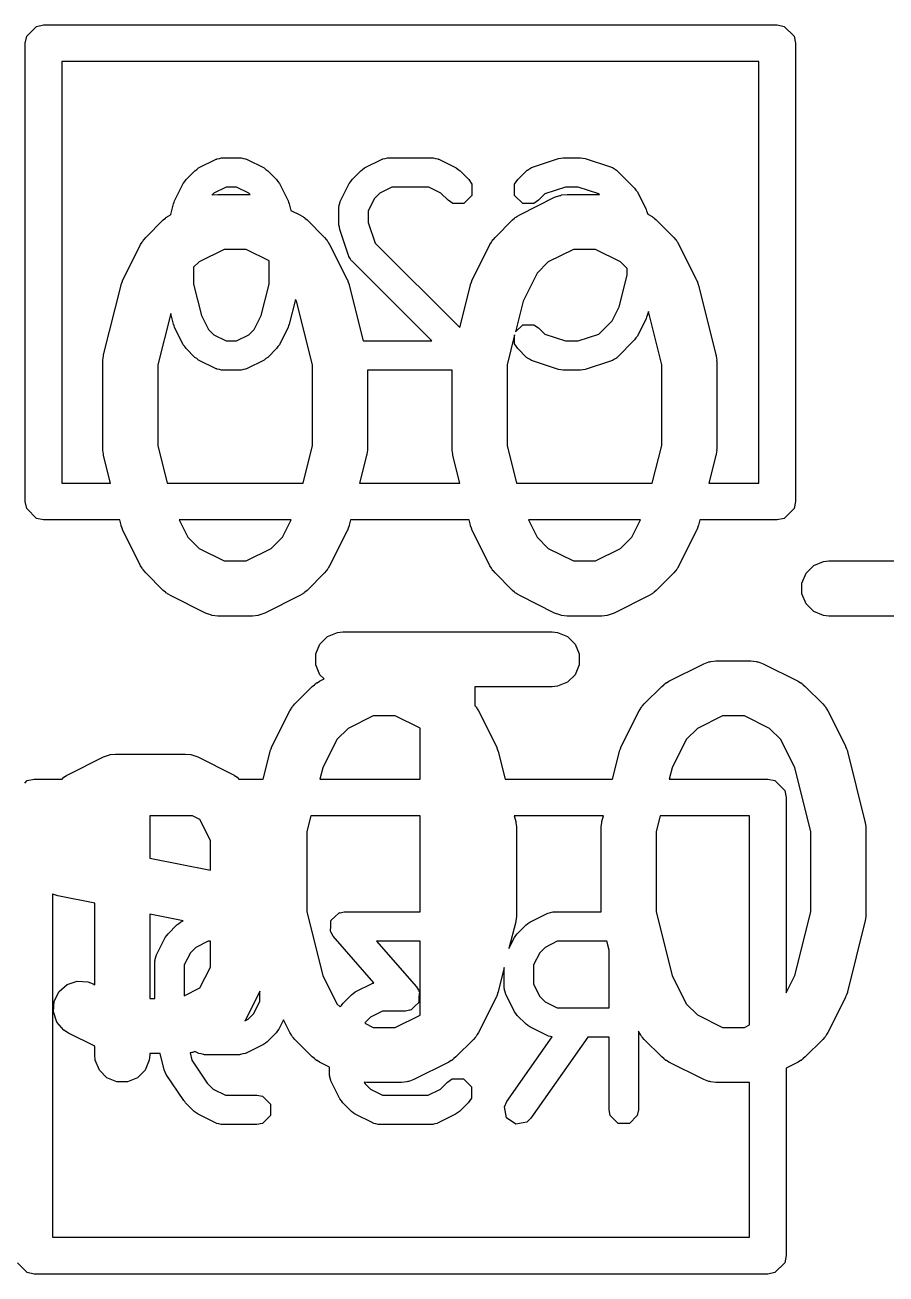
# Model space of a CAD drawing. Extents: x 3.93 to 7.47, y -4.9 to -2.95.
# Drawn here: x 4.4683 to 4.5607, y -4.3621 to -4.2279 of the extents above; entities that cross this region are included whole.
import ezdxf

# ---------------------------------------------------------------- set-up
doc = ezdxf.new("R2010")
doc.units = 0
doc.header["$MEASUREMENT"] = 0
doc.layers.add('BLACK', color=7, linetype='CONTINUOUS')

msp = doc.modelspace()

# ---------------------------------------------------------------- linework, layer by layer
at = {"layer": 'BLACK', "linetype": 'CONTINUOUS'}
for p, q in [((4.46849, -4.22916), (4.46955, -4.22809)), ((4.46955, -4.22809), (4.4703, -4.22794)), ((4.4703, -4.22794), (4.54904, -4.22794)), ((4.54904, -4.22794), (4.5498, -4.22809)), ((4.5498, -4.22809), (4.55086, -4.22916)), ((4.46834, -4.22991), (4.46849, -4.22916)), ((4.55086, -4.22916), (4.55101, -4.22991)), ((4.46834, -4.27912), (4.46834, -4.22991)), ((4.55101, -4.22991), (4.55101, -4.27912)), ((4.47227, -4.23188), (4.47227, -4.27715)), ((4.54708, -4.23188), (4.47227, -4.23188)), ((4.54708, -4.27715), (4.54708, -4.23188)), ((4.48694, -4.2433), (4.48882, -4.24237)), ((4.48882, -4.24237), (4.48889, -4.24235)), ((4.48889, -4.24235), (4.48892, -4.24232)), ((4.48892, -4.24232), (4.48917, -4.24227)), ((4.48917, -4.24227), (4.48941, -4.2422)), ((4.48941, -4.2422), (4.48944, -4.24222)), ((4.48944, -4.24222), (4.48952, -4.2422)), ((4.48952, -4.2422), (4.4914, -4.2422)), ((4.4914, -4.2422), (4.49147, -4.24222)), ((4.49147, -4.24222), (4.49151, -4.2422)), ((4.49151, -4.2422), (4.49175, -4.24227)), ((4.49175, -4.24227), (4.492, -4.24232)), ((4.492, -4.24232), (4.49202, -4.24235)), ((4.49202, -4.24235), (4.4921, -4.24237)), ((4.4921, -4.24237), (4.49397, -4.2433)), ((4.50475, -4.2433), (4.50663, -4.24237)), ((4.50663, -4.24237), (4.5067, -4.24235)), ((4.5067, -4.24235), (4.50673, -4.24232)), ((4.50673, -4.24232), (4.50698, -4.24227)), ((4.50698, -4.24227), (4.50722, -4.2422)), ((4.50722, -4.2422), (4.50725, -4.24222)), ((4.50725, -4.24222), (4.50733, -4.2422)), ((4.50733, -4.2422), (4.51202, -4.2422)), ((4.51202, -4.2422), (4.5121, -4.24222)), ((4.5121, -4.24222), (4.51213, -4.2422)), ((4.51213, -4.2422), (4.51237, -4.24227)), ((4.51237, -4.24227), (4.51262, -4.24232)), ((4.51262, -4.24232), (4.51265, -4.24235)), ((4.51265, -4.24235), (4.51272, -4.24237)), ((4.51272, -4.24237), (4.5146, -4.2433)), ((4.52277, -4.24322), (4.52558, -4.24228)), ((4.52558, -4.24228), (4.52583, -4.24225)), ((4.52583, -4.24225), (4.52608, -4.2422)), ((4.52608, -4.2422), (4.52795, -4.2422)), ((4.52795, -4.2422), (4.5282, -4.24225)), ((4.5282, -4.24225), (4.52845, -4.24228)), ((4.52845, -4.24228), (4.53126, -4.24322)), ((4.4856, -4.24454), (4.48653, -4.2436)), ((4.48653, -4.2436), (4.48674, -4.24346)), ((4.48674, -4.24346), (4.48694, -4.2433)), ((4.49397, -4.2433), (4.49417, -4.24346)), ((4.49417, -4.24346), (4.49438, -4.2436)), ((4.49438, -4.2436), (4.49532, -4.24454)), ((4.50341, -4.24454), (4.50434, -4.2436)), ((4.50434, -4.2436), (4.50455, -4.24346)), ((4.50455, -4.24346), (4.50475, -4.2433)), ((4.5146, -4.2433), (4.5148, -4.24346)), ((4.5148, -4.24346), (4.51501, -4.2436)), ((4.51501, -4.2436), (4.51594, -4.24454)), ((4.52122, -4.24454), (4.52215, -4.2436)), ((4.52215, -4.2436), (4.52222, -4.24355)), ((4.52222, -4.24355), (4.52224, -4.24352)), ((4.52224, -4.24352), (4.52245, -4.2434)), ((4.52245, -4.2434), (4.52266, -4.24326)), ((4.52266, -4.24326), (4.5227, -4.24326)), ((4.5227, -4.24326), (4.52277, -4.24322)), ((4.53126, -4.24322), (4.53133, -4.24326)), ((4.53133, -4.24326), (4.53137, -4.24326)), ((4.53137, -4.24326), (4.53158, -4.2434)), ((4.53158, -4.2434), (4.5318, -4.24352)), ((4.5318, -4.24352), (4.53181, -4.24355)), ((4.53181, -4.24355), (4.53188, -4.2436)), ((4.53188, -4.2436), (4.53375, -4.24547)), ((4.48436, -4.24682), (4.4853, -4.24495)), ((4.4853, -4.24495), (4.48546, -4.24475)), ((4.48546, -4.24475), (4.4856, -4.24454)), ((4.48989, -4.24535), (4.48858, -4.24601)), ((4.49102, -4.24535), (4.48989, -4.24535)), ((4.49234, -4.24601), (4.49102, -4.24535)), ((4.49532, -4.24454), (4.49546, -4.24475)), ((4.49546, -4.24475), (4.49562, -4.24495)), ((4.49562, -4.24495), (4.49655, -4.24682)), ((4.50217, -4.24682), (4.50311, -4.24495)), ((4.50311, -4.24495), (4.50327, -4.24475)), ((4.50327, -4.24475), (4.50341, -4.24454)), ((4.5077, -4.24535), (4.50639, -4.24601)), ((4.51165, -4.24535), (4.5077, -4.24535)), ((4.51296, -4.24601), (4.51165, -4.24535)), ((4.51594, -4.24454), (4.51629, -4.24505)), ((4.51629, -4.24505), (4.51629, -4.24625)), ((4.52087, -4.24505), (4.52122, -4.24454)), ((4.52087, -4.24625), (4.52087, -4.24505)), ((4.52633, -4.24535), (4.52412, -4.24609)), ((4.5277, -4.24535), (4.52633, -4.24535)), ((4.52992, -4.24609), (4.5277, -4.24535)), ((4.53375, -4.24547), (4.53389, -4.24568)), ((4.53389, -4.24568), (4.53405, -4.24588)), ((4.48395, -4.24831), (4.48424, -4.24714)), ((4.48424, -4.24714), (4.48432, -4.24699)), ((4.48432, -4.24699), (4.48436, -4.24682)), ((4.48858, -4.24601), (4.48837, -4.24621)), ((4.48837, -4.24621), (4.48841, -4.2462)), ((4.48841, -4.2462), (4.48899, -4.24614)), ((4.48899, -4.24614), (4.49247, -4.24614)), ((4.49247, -4.24614), (4.49234, -4.24601)), ((4.49655, -4.24682), (4.4966, -4.24699)), ((4.4966, -4.24699), (4.49667, -4.24714)), ((4.49667, -4.24714), (4.49685, -4.24785)), ((4.50201, -4.24741), (4.50208, -4.24717)), ((4.50208, -4.24717), (4.50213, -4.24692)), ((4.50213, -4.24692), (4.50215, -4.2469)), ((4.50215, -4.2469), (4.50217, -4.24682)), ((4.50581, -4.24658), (4.50516, -4.2479)), ((4.50639, -4.24601), (4.50581, -4.24658)), ((4.51372, -4.24676), (4.51296, -4.24601)), ((4.51423, -4.2471), (4.51372, -4.24676)), ((4.51543, -4.2471), (4.51423, -4.2471)), ((4.51629, -4.24625), (4.51543, -4.2471)), ((4.52173, -4.2471), (4.52087, -4.24625)), ((4.52142, -4.24833), (4.52516, -4.24645)), ((4.52293, -4.2471), (4.52173, -4.2471)), ((4.52344, -4.24676), (4.52293, -4.2471)), ((4.52412, -4.24609), (4.52344, -4.24676)), ((4.52516, -4.24645), (4.52571, -4.24624)), ((4.52571, -4.24624), (4.52581, -4.24624)), ((4.52581, -4.24624), (4.52591, -4.2462)), ((4.52591, -4.2462), (4.52649, -4.24614)), ((4.52649, -4.24614), (4.52997, -4.24614)), ((4.52997, -4.24614), (4.52992, -4.24609)), ((4.53405, -4.24588), (4.53499, -4.24776)), ((4.48352, -4.24858), (4.4836, -4.24851)), ((4.4836, -4.24851), (4.48367, -4.24848)), ((4.48367, -4.24848), (4.48392, -4.24833)), ((4.48392, -4.24833), (4.48395, -4.24831)), ((4.49685, -4.24785), (4.49781, -4.24833)), ((4.49781, -4.24833), (4.49806, -4.24848)), ((4.49806, -4.24848), (4.49813, -4.24851)), ((4.49813, -4.24851), (4.49821, -4.24858)), ((4.50202, -4.24745), (4.50201, -4.24741)), ((4.50201, -4.24752), (4.50202, -4.24745)), ((4.50201, -4.2494), (4.50201, -4.24752)), ((4.50516, -4.2479), (4.50516, -4.24914)), ((4.52101, -4.24858), (4.5211, -4.24851)), ((4.5211, -4.24851), (4.52117, -4.24848)), ((4.52117, -4.24848), (4.52142, -4.24833)), ((4.53499, -4.24776), (4.53503, -4.24792)), ((4.53503, -4.24792), (4.53511, -4.24808)), ((4.53511, -4.24808), (4.53515, -4.24825)), ((4.53515, -4.24825), (4.5353, -4.24833)), ((4.5353, -4.24833), (4.53555, -4.24848)), ((4.53555, -4.24848), (4.53562, -4.24851)), ((4.53562, -4.24851), (4.53571, -4.24858)), ((4.48128, -4.25075), (4.48315, -4.24888)), ((4.48315, -4.24888), (4.48338, -4.24869)), ((4.48338, -4.24869), (4.48343, -4.24863)), ((4.48343, -4.24863), (4.48352, -4.24858)), ((4.49821, -4.24858), (4.4983, -4.24863)), ((4.4983, -4.24863), (4.49835, -4.24869)), ((4.49835, -4.24869), (4.49858, -4.24888)), ((4.49858, -4.24888), (4.50045, -4.25075)), ((4.50206, -4.24965), (4.50201, -4.2494)), ((4.50209, -4.2499), (4.50206, -4.24965)), ((4.50516, -4.24914), (4.5059, -4.25136)), ((4.51877, -4.25075), (4.52065, -4.24888)), ((4.52065, -4.24888), (4.52087, -4.24869)), ((4.52087, -4.24869), (4.52093, -4.24863)), ((4.52093, -4.24863), (4.52101, -4.24858)), ((4.53571, -4.24858), (4.53579, -4.24863)), ((4.53579, -4.24863), (4.53585, -4.24869)), ((4.53585, -4.24869), (4.53607, -4.24888)), ((4.53607, -4.24888), (4.53795, -4.25075)), ((4.48091, -4.2512), (4.48098, -4.25112)), ((4.48098, -4.25112), (4.48103, -4.25103)), ((4.48103, -4.25103), (4.48109, -4.25098)), ((4.48109, -4.25098), (4.48128, -4.25075)), ((4.50045, -4.25075), (4.50064, -4.25098)), ((4.50064, -4.25098), (4.5007, -4.25103)), ((4.5007, -4.25103), (4.50075, -4.25112)), ((4.50075, -4.25112), (4.50082, -4.2512)), ((4.50303, -4.25271), (4.50209, -4.2499)), ((4.51841, -4.2512), (4.51847, -4.25112)), ((4.51847, -4.25112), (4.51853, -4.25103)), ((4.51853, -4.25103), (4.51859, -4.25098)), ((4.51859, -4.25098), (4.51877, -4.25075)), ((4.53795, -4.25075), (4.53813, -4.25098)), ((4.53813, -4.25098), (4.53819, -4.25103)), ((4.53819, -4.25103), (4.53825, -4.25112)), ((4.53825, -4.25112), (4.53831, -4.2512)), ((4.47885, -4.25527), (4.48072, -4.25152)), ((4.48072, -4.25152), (4.48088, -4.25127)), ((4.48088, -4.25127), (4.48091, -4.2512)), ((4.48969, -4.25205), (4.48699, -4.25339)), ((4.49204, -4.25205), (4.48969, -4.25205)), ((4.49451, -4.25328), (4.49204, -4.25205)), ((4.50082, -4.2512), (4.50085, -4.25127)), ((4.50085, -4.25127), (4.501, -4.25152)), ((4.501, -4.25152), (4.50288, -4.25527)), ((4.5059, -4.25136), (4.51498, -4.26044)), ((4.51635, -4.25527), (4.51822, -4.25152)), ((4.51822, -4.25152), (4.51838, -4.25127)), ((4.51838, -4.25127), (4.51841, -4.2512)), ((4.52718, -4.25205), (4.52448, -4.25339)), ((4.52954, -4.25205), (4.52718, -4.25205)), ((4.53224, -4.25339), (4.52954, -4.25205)), ((4.53831, -4.2512), (4.53834, -4.25127)), ((4.53834, -4.25127), (4.5385, -4.25152)), ((4.5385, -4.25152), (4.54037, -4.25527)), ((4.48699, -4.25339), (4.48641, -4.25397)), ((4.49451, -4.25577), (4.49451, -4.25328)), ((4.50306, -4.25278), (4.50303, -4.25271)), ((4.50306, -4.25281), (4.50306, -4.25278)), ((4.5032, -4.25302), (4.50306, -4.25281)), ((4.50333, -4.25324), (4.5032, -4.25302)), ((4.50336, -4.25326), (4.50333, -4.25324)), ((4.50341, -4.25332), (4.50336, -4.25326)), ((4.51197, -4.26188), (4.50341, -4.25332)), ((4.52448, -4.25339), (4.52329, -4.25459)), ((4.53294, -4.2541), (4.53224, -4.25339)), ((4.48641, -4.25397), (4.48641, -4.25577)), ((4.52329, -4.25459), (4.52177, -4.25762)), ((4.53209, -4.25822), (4.53294, -4.25483)), ((4.53294, -4.25483), (4.53294, -4.2541)), ((4.47675, -4.26337), (4.47863, -4.25588)), ((4.47863, -4.25588), (4.47864, -4.25583)), ((4.47864, -4.25581), (4.47873, -4.25557)), ((4.47864, -4.25583), (4.47864, -4.25581)), ((4.47873, -4.25557), (4.47882, -4.25533)), ((4.47882, -4.25533), (4.47883, -4.25531)), ((4.47883, -4.25531), (4.47885, -4.25527)), ((4.48641, -4.25577), (4.48726, -4.25916)), ((4.49366, -4.25916), (4.49451, -4.25577)), ((4.50288, -4.25527), (4.5029, -4.25531)), ((4.5029, -4.25531), (4.50291, -4.25533)), ((4.50291, -4.25533), (4.50299, -4.25557)), ((4.50299, -4.25557), (4.50309, -4.25581)), ((4.50309, -4.25581), (4.50309, -4.25583)), ((4.50309, -4.25583), (4.5031, -4.25588)), ((4.5031, -4.25588), (4.50461, -4.26188)), ((4.51498, -4.26044), (4.51612, -4.25588)), ((4.51612, -4.25588), (4.51614, -4.25583)), ((4.51614, -4.25581), (4.51623, -4.25557)), ((4.51614, -4.25583), (4.51614, -4.25581)), ((4.51623, -4.25557), (4.51632, -4.25533)), ((4.51632, -4.25533), (4.51633, -4.25531)), ((4.51633, -4.25531), (4.51635, -4.25527)), ((4.54037, -4.25527), (4.54039, -4.25531)), ((4.54039, -4.25531), (4.5404, -4.25533)), ((4.5404, -4.25533), (4.54049, -4.25557)), ((4.54049, -4.25557), (4.54058, -4.25581)), ((4.54058, -4.25581), (4.54058, -4.25583)), ((4.54058, -4.25583), (4.5406, -4.25588)), ((4.5406, -4.25588), (4.54247, -4.26337)), ((4.49734, -4.25741), (4.49667, -4.26009)), ((4.49745, -4.25762), (4.49734, -4.25741)), ((4.49916, -4.26445), (4.49745, -4.25762)), ((4.52177, -4.25762), (4.52095, -4.26091)), ((4.48395, -4.25892), (4.48257, -4.26445)), ((4.48424, -4.26009), (4.48395, -4.25892)), ((4.48726, -4.25916), (4.488, -4.26065)), ((4.49291, -4.26065), (4.49366, -4.25916)), ((4.53135, -4.25971), (4.53209, -4.25822)), ((4.53511, -4.25915), (4.53503, -4.25931)), ((4.53522, -4.2587), (4.53511, -4.25915)), ((4.53666, -4.26445), (4.53522, -4.2587)), ((4.48432, -4.26025), (4.48424, -4.26009)), ((4.48436, -4.26041), (4.48432, -4.26025)), ((4.4853, -4.26229), (4.48436, -4.26041)), ((4.49655, -4.26041), (4.49562, -4.26229)), ((4.4966, -4.26025), (4.49655, -4.26041)), ((4.49667, -4.26009), (4.4966, -4.26025)), ((4.52095, -4.26091), (4.52173, -4.26013)), ((4.52173, -4.26013), (4.52293, -4.26013)), ((4.52293, -4.26013), (4.52344, -4.26047)), ((4.52344, -4.26047), (4.52412, -4.26115)), ((4.52992, -4.26115), (4.53135, -4.25971)), ((4.53499, -4.25948), (4.53405, -4.26135)), ((4.53503, -4.25931), (4.53499, -4.25948)), ((4.488, -4.26065), (4.48858, -4.26123)), ((4.48858, -4.26123), (4.48989, -4.26188)), ((4.48989, -4.26188), (4.49102, -4.26188)), ((4.49102, -4.26188), (4.49234, -4.26123)), ((4.49234, -4.26123), (4.49291, -4.26065)), ((4.50461, -4.26188), (4.51197, -4.26188)), ((4.52087, -4.26121), (4.52006, -4.26445)), ((4.52087, -4.26219), (4.52087, -4.26121)), ((4.52412, -4.26115), (4.52633, -4.26188)), ((4.52633, -4.26188), (4.5277, -4.26188)), ((4.5277, -4.26188), (4.52992, -4.26115)), ((4.53375, -4.26176), (4.53188, -4.26364)), ((4.53389, -4.26155), (4.53375, -4.26176)), ((4.53405, -4.26135), (4.53389, -4.26155)), ((4.48546, -4.26249), (4.4853, -4.26229)), ((4.4856, -4.2627), (4.48546, -4.26249)), ((4.48653, -4.26364), (4.4856, -4.2627)), ((4.49532, -4.2627), (4.49438, -4.26364)), ((4.49546, -4.26249), (4.49532, -4.2627)), ((4.49562, -4.26229), (4.49546, -4.26249)), ((4.52122, -4.2627), (4.52087, -4.26219)), ((4.52215, -4.26364), (4.52122, -4.2627)), ((4.47666, -4.26409), (4.47667, -4.26399)), ((4.47666, -4.27346), (4.47666, -4.26409)), ((4.47667, -4.26395), (4.4767, -4.26373)), ((4.47667, -4.26399), (4.47667, -4.26395)), ((4.4767, -4.26373), (4.47672, -4.26351)), ((4.47672, -4.26351), (4.47674, -4.26347)), ((4.47674, -4.26347), (4.47675, -4.26337)), ((4.48257, -4.26445), (4.48257, -4.2731)), ((4.48674, -4.26378), (4.48653, -4.26364)), ((4.48694, -4.26393), (4.48674, -4.26378)), ((4.48882, -4.26487), (4.48694, -4.26393)), ((4.49397, -4.26393), (4.4921, -4.26487)), ((4.49417, -4.26378), (4.49397, -4.26393)), ((4.49438, -4.26364), (4.49417, -4.26378)), ((4.49916, -4.2731), (4.49916, -4.26445)), ((4.52006, -4.26445), (4.52006, -4.2731)), ((4.52222, -4.26368), (4.52215, -4.26364)), ((4.52224, -4.26371), (4.52222, -4.26368)), ((4.52245, -4.26384), (4.52224, -4.26371)), ((4.52266, -4.26398), (4.52245, -4.26384)), ((4.5227, -4.26398), (4.52266, -4.26398)), ((4.52277, -4.26402), (4.5227, -4.26398)), ((4.52558, -4.26495), (4.52277, -4.26402)), ((4.53126, -4.26402), (4.52845, -4.26495)), ((4.53133, -4.26398), (4.53126, -4.26402)), ((4.53137, -4.26398), (4.53133, -4.26398)), ((4.53158, -4.26384), (4.53137, -4.26398)), ((4.5318, -4.26371), (4.53158, -4.26384)), ((4.53181, -4.26368), (4.5318, -4.26371)), ((4.53188, -4.26364), (4.53181, -4.26368)), ((4.53666, -4.2731), (4.53666, -4.26445)), ((4.54247, -4.26337), (4.54249, -4.26347)), ((4.54249, -4.26347), (4.5425, -4.26351)), ((4.5425, -4.26351), (4.54253, -4.26373)), ((4.54253, -4.26373), (4.54256, -4.26395)), ((4.54256, -4.26395), (4.54255, -4.26399)), ((4.54255, -4.26399), (4.54256, -4.26409)), ((4.54256, -4.26409), (4.54256, -4.27346)), ((4.48889, -4.26489), (4.48882, -4.26487)), ((4.48892, -4.26491), (4.48889, -4.26489)), ((4.48917, -4.26496), (4.48892, -4.26491)), ((4.48941, -4.26503), (4.48917, -4.26496)), ((4.48944, -4.26502), (4.48941, -4.26503)), ((4.48952, -4.26503), (4.48944, -4.26502)), ((4.4914, -4.26503), (4.48952, -4.26503)), ((4.49147, -4.26502), (4.4914, -4.26503)), ((4.49151, -4.26503), (4.49147, -4.26502)), ((4.49175, -4.26496), (4.49151, -4.26503)), ((4.492, -4.26491), (4.49175, -4.26496)), ((4.49202, -4.26489), (4.492, -4.26491)), ((4.4921, -4.26487), (4.49202, -4.26489)), ((4.50507, -4.26503), (4.50507, -4.27346)), ((4.51416, -4.26503), (4.50507, -4.26503)), ((4.51416, -4.27346), (4.51416, -4.26503)), ((4.52583, -4.26499), (4.52558, -4.26495)), ((4.52608, -4.26503), (4.52583, -4.26499)), ((4.52795, -4.26503), (4.52608, -4.26503)), ((4.5282, -4.26499), (4.52795, -4.26503)), ((4.52845, -4.26495), (4.5282, -4.26499)), ((4.47667, -4.27356), (4.47666, -4.27346)), ((4.47667, -4.27361), (4.47667, -4.27356)), ((4.4767, -4.27382), (4.47667, -4.27361)), ((4.47672, -4.27404), (4.4767, -4.27382)), ((4.48257, -4.2731), (4.48358, -4.27715)), ((4.49815, -4.27715), (4.49916, -4.2731)), ((4.50503, -4.27382), (4.50501, -4.27404)), ((4.50506, -4.27361), (4.50503, -4.27382)), ((4.50507, -4.27346), (4.50506, -4.27356)), ((4.50506, -4.27356), (4.50506, -4.27361)), ((4.51417, -4.27356), (4.51416, -4.27346)), ((4.51416, -4.27361), (4.51417, -4.27356)), ((4.51419, -4.27382), (4.51416, -4.27361)), ((4.51422, -4.27404), (4.51419, -4.27382)), ((4.52006, -4.2731), (4.52108, -4.27715)), ((4.53564, -4.27715), (4.53666, -4.2731)), ((4.54253, -4.27382), (4.5425, -4.27404)), ((4.54256, -4.27361), (4.54253, -4.27382)), ((4.54256, -4.27346), (4.54255, -4.27356)), ((4.54255, -4.27356), (4.54256, -4.27361)), ((4.47674, -4.27408), (4.47672, -4.27404)), ((4.47675, -4.27418), (4.47674, -4.27408)), ((4.47749, -4.27715), (4.47675, -4.27418)), ((4.50498, -4.27418), (4.50423, -4.27715)), ((4.50499, -4.27408), (4.50498, -4.27418)), ((4.50501, -4.27404), (4.50499, -4.27408)), ((4.51423, -4.27408), (4.51422, -4.27404)), ((4.51425, -4.27418), (4.51423, -4.27408)), ((4.51499, -4.27715), (4.51425, -4.27418)), ((4.54247, -4.27418), (4.54173, -4.27715)), ((4.54249, -4.27408), (4.54247, -4.27418)), ((4.5425, -4.27404), (4.54249, -4.27408)), ((4.47227, -4.27715), (4.47749, -4.27715)), ((4.48358, -4.27715), (4.49815, -4.27715)), ((4.50423, -4.27715), (4.51499, -4.27715)), ((4.52108, -4.27715), (4.53564, -4.27715)), ((4.54173, -4.27715), (4.54708, -4.27715)), ((4.46849, -4.27988), (4.46834, -4.27912)), ((4.55101, -4.27912), (4.55086, -4.27988)), ((4.46955, -4.28094), (4.46849, -4.27988)), ((4.55086, -4.27988), (4.5498, -4.28094)), ((4.4703, -4.28109), (4.46955, -4.28094)), ((4.47848, -4.28109), (4.4703, -4.28109)), ((4.47863, -4.28168), (4.47848, -4.28109)), ((4.47864, -4.28172), (4.47863, -4.28168)), ((4.47864, -4.28174), (4.47864, -4.28172)), ((4.47873, -4.28198), (4.47864, -4.28174)), ((4.47882, -4.28222), (4.47873, -4.28198)), ((4.48486, -4.28109), (4.48579, -4.28296)), ((4.49687, -4.28109), (4.48486, -4.28109)), ((4.49594, -4.28296), (4.49687, -4.28109)), ((4.50299, -4.28198), (4.50291, -4.28222)), ((4.50309, -4.28174), (4.50299, -4.28198)), ((4.5031, -4.28168), (4.50309, -4.28172)), ((4.50309, -4.28172), (4.50309, -4.28174)), ((4.50325, -4.28109), (4.5031, -4.28168)), ((4.51597, -4.28109), (4.50325, -4.28109)), ((4.51612, -4.28168), (4.51597, -4.28109)), ((4.51614, -4.28172), (4.51612, -4.28168)), ((4.51614, -4.28174), (4.51614, -4.28172)), ((4.51623, -4.28198), (4.51614, -4.28174)), ((4.51632, -4.28222), (4.51623, -4.28198)), ((4.52235, -4.28109), (4.52329, -4.28296)), ((4.53437, -4.28109), (4.52235, -4.28109)), ((4.53343, -4.28296), (4.53437, -4.28109)), ((4.54049, -4.28198), (4.5404, -4.28222)), ((4.54058, -4.28174), (4.54049, -4.28198)), ((4.5406, -4.28168), (4.54058, -4.28172)), ((4.54058, -4.28172), (4.54058, -4.28174)), ((4.54075, -4.28109), (4.5406, -4.28168)), ((4.54904, -4.28109), (4.54075, -4.28109)), ((4.5498, -4.28094), (4.54904, -4.28109)), ((4.47883, -4.28224), (4.47882, -4.28222)), ((4.47885, -4.28228), (4.47883, -4.28224)), ((4.48072, -4.28603), (4.47885, -4.28228)), ((4.48579, -4.28296), (4.48699, -4.28416)), ((4.49474, -4.28416), (4.49594, -4.28296)), ((4.50288, -4.28228), (4.501, -4.28603)), ((4.5029, -4.28224), (4.50288, -4.28228)), ((4.50291, -4.28222), (4.5029, -4.28224)), ((4.51633, -4.28224), (4.51632, -4.28222)), ((4.51635, -4.28228), (4.51633, -4.28224)), ((4.51822, -4.28603), (4.51635, -4.28228)), ((4.52329, -4.28296), (4.52448, -4.28416)), ((4.53224, -4.28416), (4.53343, -4.28296)), ((4.54037, -4.28228), (4.5385, -4.28603)), ((4.54039, -4.28224), (4.54037, -4.28228)), ((4.5404, -4.28222), (4.54039, -4.28224)), ((4.48699, -4.28416), (4.48969, -4.28551)), ((4.49204, -4.28551), (4.49474, -4.28416)), ((4.52448, -4.28416), (4.52718, -4.28551)), ((4.52954, -4.28551), (4.53224, -4.28416)), ((4.48088, -4.28628), (4.48072, -4.28603)), ((4.48969, -4.28551), (4.49204, -4.28551)), ((4.501, -4.28603), (4.50085, -4.28628)), ((4.51838, -4.28628), (4.51822, -4.28603)), ((4.52718, -4.28551), (4.52954, -4.28551)), ((4.5385, -4.28603), (4.53834, -4.28628)), ((4.55215, -4.28682), (4.55297, -4.28601)), ((4.55297, -4.28601), (4.55403, -4.28557)), ((4.55403, -4.28557), (4.55461, -4.28551)), ((4.55461, -4.28551), (4.5629, -4.28551)), ((4.48091, -4.28635), (4.48088, -4.28628)), ((4.48098, -4.28643), (4.48091, -4.28635)), ((4.48103, -4.28652), (4.48098, -4.28643)), ((4.48109, -4.28657), (4.48103, -4.28652)), ((4.48128, -4.2868), (4.48109, -4.28657)), ((4.48315, -4.28868), (4.48128, -4.2868)), ((4.50045, -4.2868), (4.49858, -4.28868)), ((4.50064, -4.28657), (4.50045, -4.2868)), ((4.5007, -4.28652), (4.50064, -4.28657)), ((4.50075, -4.28643), (4.5007, -4.28652)), ((4.50082, -4.28635), (4.50075, -4.28643)), ((4.50085, -4.28628), (4.50082, -4.28635)), ((4.51841, -4.28635), (4.51838, -4.28628)), ((4.51847, -4.28643), (4.51841, -4.28635)), ((4.51853, -4.28652), (4.51847, -4.28643)), ((4.51859, -4.28657), (4.51853, -4.28652)), ((4.51877, -4.2868), (4.51859, -4.28657)), ((4.52065, -4.28868), (4.51877, -4.2868)), ((4.53795, -4.2868), (4.53607, -4.28868)), ((4.53813, -4.28657), (4.53795, -4.2868)), ((4.53819, -4.28652), (4.53813, -4.28657)), ((4.53825, -4.28643), (4.53819, -4.28652)), ((4.53831, -4.28635), (4.53825, -4.28643)), ((4.53834, -4.28628), (4.53831, -4.28635)), ((4.55171, -4.28789), (4.55215, -4.28682)), ((4.48338, -4.28886), (4.48315, -4.28868)), ((4.49858, -4.28868), (4.49835, -4.28886)), ((4.52087, -4.28886), (4.52065, -4.28868)), ((4.53607, -4.28868), (4.53585, -4.28886)), ((4.55171, -4.28904), (4.55171, -4.28789)), ((4.48343, -4.28892), (4.48338, -4.28886)), ((4.48352, -4.28898), (4.48343, -4.28892)), ((4.4836, -4.28904), (4.48352, -4.28898)), ((4.48367, -4.28907), (4.4836, -4.28904)), ((4.48392, -4.28923), (4.48367, -4.28907)), ((4.48767, -4.2911), (4.48392, -4.28923)), ((4.49781, -4.28923), (4.49406, -4.2911)), ((4.49806, -4.28907), (4.49781, -4.28923)), ((4.49813, -4.28904), (4.49806, -4.28907)), ((4.49821, -4.28898), (4.49813, -4.28904)), ((4.4983, -4.28892), (4.49821, -4.28898)), ((4.49835, -4.28886), (4.4983, -4.28892)), ((4.52093, -4.28892), (4.52087, -4.28886)), ((4.52101, -4.28898), (4.52093, -4.28892)), ((4.5211, -4.28904), (4.52101, -4.28898)), ((4.52117, -4.28907), (4.5211, -4.28904)), ((4.52142, -4.28923), (4.52117, -4.28907)), ((4.52516, -4.2911), (4.52142, -4.28923)), ((4.5353, -4.28923), (4.53156, -4.2911)), ((4.53555, -4.28907), (4.5353, -4.28923)), ((4.53562, -4.28904), (4.53555, -4.28907)), ((4.53571, -4.28898), (4.53562, -4.28904)), ((4.53579, -4.28892), (4.53571, -4.28898)), ((4.53585, -4.28886), (4.53579, -4.28892)), ((4.55215, -4.2901), (4.55171, -4.28904)), ((4.55297, -4.29092), (4.55215, -4.2901)), ((4.48821, -4.29131), (4.48767, -4.2911)), ((4.48832, -4.29132), (4.48821, -4.29131)), ((4.48841, -4.29136), (4.48832, -4.29132)), ((4.48899, -4.29142), (4.48841, -4.29136)), ((4.49274, -4.29142), (4.48899, -4.29142)), ((4.49332, -4.29136), (4.49274, -4.29142)), ((4.49341, -4.29132), (4.49332, -4.29136)), ((4.49352, -4.29131), (4.49341, -4.29132)), ((4.49406, -4.2911), (4.49352, -4.29131)), ((4.52571, -4.29131), (4.52516, -4.2911)), ((4.52581, -4.29132), (4.52571, -4.29131)), ((4.52591, -4.29136), (4.52581, -4.29132)), ((4.52649, -4.29142), (4.52591, -4.29136)), ((4.53023, -4.29142), (4.52649, -4.29142)), ((4.53081, -4.29136), (4.53023, -4.29142)), ((4.53091, -4.29132), (4.53081, -4.29136)), ((4.53101, -4.29131), (4.53091, -4.29132)), ((4.53156, -4.2911), (4.53101, -4.29131)), ((4.55403, -4.29136), (4.55297, -4.29092)), ((4.55461, -4.29142), (4.55403, -4.29136)), ((4.5771, -4.29142), (4.55461, -4.29142)), ((4.49996, -4.29444), (4.50077, -4.29362)), ((4.50077, -4.29362), (4.50184, -4.29318)), ((4.50184, -4.29318), (4.50241, -4.29312)), ((4.50241, -4.29312), (4.52491, -4.29312)), ((4.52491, -4.29312), (4.52548, -4.29318)), ((4.52548, -4.29318), (4.52655, -4.29362)), ((4.52655, -4.29362), (4.52736, -4.29444)), ((4.49952, -4.2955), (4.49996, -4.29444)), ((4.52736, -4.29444), (4.5278, -4.2955)), ((4.49952, -4.29665), (4.49952, -4.2955)), ((4.49996, -4.29772), (4.49952, -4.29665)), ((4.5278, -4.29665), (4.52736, -4.29772)), ((4.5278, -4.2955), (4.5278, -4.29665)), ((4.53741, -4.29843), (4.54116, -4.29655)), ((4.54116, -4.29655), (4.5417, -4.29635)), ((4.5417, -4.29635), (4.54181, -4.29634)), ((4.54181, -4.29634), (4.54191, -4.2963)), ((4.54191, -4.2963), (4.54248, -4.29624)), ((4.54248, -4.29624), (4.54623, -4.29624)), ((4.54623, -4.29624), (4.54681, -4.2963)), ((4.54681, -4.2963), (4.54691, -4.29634)), ((4.54691, -4.29634), (4.54701, -4.29635)), ((4.54701, -4.29635), (4.54755, -4.29655)), ((4.54755, -4.29655), (4.5513, -4.29843)), ((4.50042, -4.29818), (4.49996, -4.29772)), ((4.52736, -4.29772), (4.52655, -4.29853)), ((4.49728, -4.30086), (4.49915, -4.29898)), ((4.49915, -4.29898), (4.49938, -4.2988)), ((4.49938, -4.2988), (4.49943, -4.29874)), ((4.49943, -4.29874), (4.49952, -4.29868)), ((4.49952, -4.29868), (4.4996, -4.29861)), ((4.4996, -4.29861), (4.49967, -4.29858)), ((4.49967, -4.29858), (4.49992, -4.29843)), ((4.49992, -4.29843), (4.50042, -4.29818)), ((4.52491, -4.29903), (4.51661, -4.29903)), ((4.51661, -4.29903), (4.51661, -4.30105)), ((4.52548, -4.29897), (4.52491, -4.29903)), ((4.52655, -4.29853), (4.52548, -4.29897)), ((4.53477, -4.30086), (4.53665, -4.29898)), ((4.53665, -4.29898), (4.53687, -4.2988)), ((4.53687, -4.2988), (4.53692, -4.29874)), ((4.53692, -4.29874), (4.53701, -4.29868)), ((4.53701, -4.29868), (4.53709, -4.29861)), ((4.53709, -4.29861), (4.53717, -4.29858)), ((4.53717, -4.29858), (4.53741, -4.29843)), ((4.5513, -4.29843), (4.55155, -4.29858)), ((4.55155, -4.29858), (4.55162, -4.29861)), ((4.55162, -4.29861), (4.5517, -4.29868)), ((4.5517, -4.29868), (4.55179, -4.29874)), ((4.55179, -4.29874), (4.55184, -4.2988)), ((4.55184, -4.2988), (4.55207, -4.29898)), ((4.55207, -4.29898), (4.55394, -4.30086)), ((4.49485, -4.30537), (4.49672, -4.30162)), ((4.49672, -4.30162), (4.49688, -4.30138)), ((4.49688, -4.30138), (4.49691, -4.3013)), ((4.49691, -4.3013), (4.49697, -4.30122)), ((4.49697, -4.30122), (4.49703, -4.30113)), ((4.49703, -4.30113), (4.49709, -4.30108)), ((4.49709, -4.30108), (4.49728, -4.30086)), ((4.50568, -4.30215), (4.50299, -4.3035)), ((4.50804, -4.30215), (4.50568, -4.30215)), ((4.51071, -4.30348), (4.50804, -4.30215)), ((4.51661, -4.30105), (4.51664, -4.30108)), ((4.51664, -4.30108), (4.51669, -4.30113)), ((4.51669, -4.30113), (4.51675, -4.30122)), ((4.51675, -4.30122), (4.51682, -4.3013)), ((4.51682, -4.3013), (4.51685, -4.30138)), ((4.51685, -4.30138), (4.517, -4.30162)), ((4.517, -4.30162), (4.51888, -4.30537)), ((4.53234, -4.30537), (4.53422, -4.30162)), ((4.53422, -4.30162), (4.53437, -4.30138)), ((4.53437, -4.30138), (4.5344, -4.3013)), ((4.5344, -4.3013), (4.53447, -4.30122)), ((4.53447, -4.30122), (4.53453, -4.30113)), ((4.53453, -4.30113), (4.53459, -4.30108)), ((4.53459, -4.30108), (4.53477, -4.30086)), ((4.54318, -4.30215), (4.54048, -4.3035)), ((4.54554, -4.30215), (4.54318, -4.30215)), ((4.54823, -4.3035), (4.54554, -4.30215)), ((4.55394, -4.30086), (4.55413, -4.30108)), ((4.55413, -4.30108), (4.55419, -4.30113)), ((4.55419, -4.30113), (4.55425, -4.30122)), ((4.55425, -4.30122), (4.55431, -4.3013)), ((4.55431, -4.3013), (4.55434, -4.30138)), ((4.55434, -4.30138), (4.5545, -4.30162)), ((4.5545, -4.30162), (4.55637, -4.30537)), ((4.50299, -4.3035), (4.50179, -4.30469)), ((4.51071, -4.30894), (4.51071, -4.30348)), ((4.54048, -4.3035), (4.53929, -4.30469)), ((4.54943, -4.30469), (4.54823, -4.3035)), ((4.50179, -4.30469), (4.50027, -4.30772)), ((4.53929, -4.30469), (4.53777, -4.30772)), ((4.55095, -4.30772), (4.54943, -4.30469)), ((4.49388, -4.30894), (4.49462, -4.30598)), ((4.49462, -4.30598), (4.49464, -4.30594)), ((4.49464, -4.30591), (4.49473, -4.30567)), ((4.49464, -4.30594), (4.49464, -4.30591)), ((4.49473, -4.30567), (4.49482, -4.30543)), ((4.49482, -4.30543), (4.49483, -4.30542)), ((4.49483, -4.30542), (4.49485, -4.30537)), ((4.51888, -4.30537), (4.51889, -4.30542)), ((4.51889, -4.30542), (4.51891, -4.30543)), ((4.51891, -4.30543), (4.51899, -4.30567)), ((4.51899, -4.30567), (4.51908, -4.30591)), ((4.51908, -4.30591), (4.51909, -4.30594)), ((4.51909, -4.30594), (4.5191, -4.30598)), ((4.5191, -4.30598), (4.51984, -4.30894)), ((4.53138, -4.30894), (4.53212, -4.30598)), ((4.53212, -4.30598), (4.53213, -4.30594)), ((4.53213, -4.30594), (4.53214, -4.30591)), ((4.53214, -4.30591), (4.53223, -4.30567)), ((4.53223, -4.30567), (4.53231, -4.30543)), ((4.53231, -4.30543), (4.53233, -4.30542)), ((4.53233, -4.30542), (4.53234, -4.30537)), ((4.55637, -4.30537), (4.55639, -4.30542)), ((4.55639, -4.30542), (4.5564, -4.30543)), ((4.5564, -4.30543), (4.55649, -4.30567)), ((4.55649, -4.30567), (4.55658, -4.30591)), ((4.55658, -4.30591), (4.55658, -4.30594)), ((4.55658, -4.30594), (4.5566, -4.30598)), ((4.5566, -4.30598), (4.55847, -4.31348)), ((4.47297, -4.30843), (4.47672, -4.30656)), ((4.47672, -4.30656), (4.47726, -4.30635)), ((4.47726, -4.30635), (4.47737, -4.30634)), ((4.47737, -4.30634), (4.47746, -4.3063)), ((4.47746, -4.3063), (4.47804, -4.30625)), ((4.47804, -4.30625), (4.48554, -4.30625)), ((4.48554, -4.30625), (4.48611, -4.3063)), ((4.48611, -4.3063), (4.48621, -4.30634)), ((4.48621, -4.30634), (4.48632, -4.30635)), ((4.48632, -4.30635), (4.48686, -4.30656)), ((4.48686, -4.30656), (4.49061, -4.30843)), ((4.47231, -4.30894), (4.47248, -4.30874)), ((4.47248, -4.30874), (4.47277, -4.30856)), ((4.47277, -4.30856), (4.47283, -4.30851)), ((4.47283, -4.30851), (4.47287, -4.30849)), ((4.47287, -4.30849), (4.47297, -4.30843)), ((4.49061, -4.30843), (4.4907, -4.30849)), ((4.4907, -4.30849), (4.49075, -4.30851)), ((4.49075, -4.30851), (4.49081, -4.30856)), ((4.49081, -4.30856), (4.4911, -4.30874)), ((4.4911, -4.30874), (4.49127, -4.30894)), ((4.50027, -4.30772), (4.49997, -4.30894)), ((4.53777, -4.30772), (4.53747, -4.30894)), ((4.55265, -4.31456), (4.55095, -4.30772)), ((4.46828, -4.30937), (4.46855, -4.30909)), ((4.46855, -4.30909), (4.4693, -4.30894)), ((4.4693, -4.30894), (4.47231, -4.30894)), ((4.49127, -4.30894), (4.49388, -4.30894)), ((4.49997, -4.30894), (4.51071, -4.30894)), ((4.51984, -4.30894), (4.53138, -4.30894)), ((4.53747, -4.30894), (4.54804, -4.30894)), ((4.54804, -4.30894), (4.5488, -4.30909)), ((4.5488, -4.30909), (4.54986, -4.31016)), ((4.54986, -4.31016), (4.55001, -4.31091)), ((4.55001, -4.31091), (4.55001, -4.3319)), ((4.48169, -4.31288), (4.48169, -4.31742)), ((4.48629, -4.31288), (4.48169, -4.31288)), ((4.48709, -4.31328), (4.48629, -4.31288)), ((4.49899, -4.31288), (4.49857, -4.31456)), ((4.51071, -4.31288), (4.49899, -4.31288)), ((4.51071, -4.3232), (4.51071, -4.31288)), ((4.52083, -4.31288), (4.52098, -4.31348)), ((4.53039, -4.31288), (4.52083, -4.31288)), ((4.53024, -4.31348), (4.53039, -4.31288)), ((4.53648, -4.31288), (4.53606, -4.31456)), ((4.54608, -4.31288), (4.53648, -4.31288)), ((4.54608, -4.33534), (4.54608, -4.31288)), ((4.48821, -4.31552), (4.48709, -4.31328)), ((4.52098, -4.31348), (4.52099, -4.31358)), ((4.52099, -4.31358), (4.52101, -4.31362)), ((4.52101, -4.31362), (4.52103, -4.31383)), ((4.52103, -4.31383), (4.52106, -4.31405)), ((4.52106, -4.31405), (4.52105, -4.31409)), ((4.52105, -4.31409), (4.52106, -4.31419)), ((4.52106, -4.31419), (4.52106, -4.32357)), ((4.53016, -4.31405), (4.53019, -4.31383)), ((4.53017, -4.31409), (4.53016, -4.31405)), ((4.53016, -4.31419), (4.53017, -4.31409)), ((4.53016, -4.3232), (4.53016, -4.31419)), ((4.53019, -4.31383), (4.53021, -4.31362)), ((4.53021, -4.31362), (4.53023, -4.31358)), ((4.53023, -4.31358), (4.53024, -4.31348)), ((4.55847, -4.31348), (4.55849, -4.31358)), ((4.55849, -4.31358), (4.5585, -4.31362)), ((4.5585, -4.31362), (4.55852, -4.31383)), ((4.55852, -4.31383), (4.55856, -4.31405)), ((4.55856, -4.31405), (4.55855, -4.31409)), ((4.55855, -4.31409), (4.55856, -4.31419)), ((4.55856, -4.31419), (4.55856, -4.32357)), ((4.48821, -4.31872), (4.48821, -4.31552)), ((4.49857, -4.31456), (4.49857, -4.3232)), ((4.53606, -4.31456), (4.53606, -4.3232)), ((4.55265, -4.3232), (4.55265, -4.31456)), ((4.48169, -4.31742), (4.48821, -4.31872)), ((4.47128, -4.3213), (4.47127, -4.32129)), ((4.47127, -4.32129), (4.47127, -4.35815)), ((4.47184, -4.32147), (4.47128, -4.3213)), ((4.47579, -4.32226), (4.47184, -4.32147)), ((4.47579, -4.33102), (4.47579, -4.32226)), ((4.48529, -4.32416), (4.48169, -4.32344)), ((4.48169, -4.32344), (4.48169, -4.33249)), ((4.49857, -4.3232), (4.50027, -4.33004)), ((4.50159, -4.32371), (4.50198, -4.32332)), ((4.50198, -4.32332), (4.50205, -4.32331)), ((4.50205, -4.32331), (4.50208, -4.32328)), ((4.50208, -4.32328), (4.50214, -4.32329)), ((4.50214, -4.32329), (4.50258, -4.3232)), ((4.50258, -4.3232), (4.51071, -4.3232)), ((4.52106, -4.32357), (4.52105, -4.32367)), ((4.5225, -4.3243), (4.52437, -4.32337)), ((4.52437, -4.32337), (4.52445, -4.32335)), ((4.52445, -4.32335), (4.52448, -4.32332)), ((4.52448, -4.32332), (4.52472, -4.32327)), ((4.52472, -4.32327), (4.52497, -4.3232)), ((4.52497, -4.3232), (4.525, -4.32322)), ((4.525, -4.32322), (4.52508, -4.3232)), ((4.52508, -4.3232), (4.53016, -4.3232)), ((4.53606, -4.3232), (4.53777, -4.33004)), ((4.55095, -4.33004), (4.55265, -4.3232)), ((4.55856, -4.32357), (4.55855, -4.32367)), ((4.48366, -4.32554), (4.4846, -4.3246)), ((4.4846, -4.3246), (4.48481, -4.32446)), ((4.48481, -4.32446), (4.485, -4.3243)), ((4.485, -4.3243), (4.48529, -4.32416)), ((4.50109, -4.32528), (4.50113, -4.32473)), ((4.50113, -4.32417), (4.50117, -4.32413)), ((4.50113, -4.32473), (4.50113, -4.32417)), ((4.50117, -4.32408), (4.50159, -4.32371)), ((4.50117, -4.32413), (4.50117, -4.32408)), ((4.52098, -4.32428), (4.52026, -4.32714)), ((4.52099, -4.32418), (4.52098, -4.32428)), ((4.52101, -4.32414), (4.52099, -4.32418)), ((4.52103, -4.32393), (4.52101, -4.32414)), ((4.52106, -4.32371), (4.52103, -4.32393)), ((4.52105, -4.32367), (4.52106, -4.32371)), ((4.52115, -4.32554), (4.52209, -4.3246)), ((4.52209, -4.3246), (4.5223, -4.32446)), ((4.5223, -4.32446), (4.5225, -4.3243)), ((4.55847, -4.32428), (4.5566, -4.33178)), ((4.55849, -4.32418), (4.55847, -4.32428)), ((4.5585, -4.32414), (4.55849, -4.32418)), ((4.55852, -4.32393), (4.5585, -4.32414)), ((4.55856, -4.32371), (4.55852, -4.32393)), ((4.55855, -4.32367), (4.55856, -4.32371)), ((4.48243, -4.32782), (4.48336, -4.32595)), ((4.48336, -4.32595), (4.48352, -4.32575)), ((4.48352, -4.32575), (4.48366, -4.32554)), ((4.50113, -4.32534), (4.50109, -4.32528)), ((4.50113, -4.32538), (4.50113, -4.32534)), ((4.50117, -4.32542), (4.50113, -4.32538)), ((4.5014, -4.32581), (4.50117, -4.32542)), ((4.50577, -4.33081), (4.5014, -4.32581)), ((4.52026, -4.32714), (4.52086, -4.32595)), ((4.52086, -4.32595), (4.52101, -4.32575)), ((4.52101, -4.32575), (4.52115, -4.32554)), ((4.48607, -4.32758), (4.48541, -4.3289)), ((4.48664, -4.32701), (4.48607, -4.32758)), ((4.48796, -4.32635), (4.48664, -4.32701)), ((4.48821, -4.32635), (4.48796, -4.32635)), ((4.48821, -4.32913), (4.48821, -4.32635)), ((4.50605, -4.32635), (4.51033, -4.33124)), ((4.51071, -4.32635), (4.50605, -4.32635)), ((4.51071, -4.33428), (4.51071, -4.32635)), ((4.52356, -4.32758), (4.5229, -4.3289)), ((4.52414, -4.32701), (4.52356, -4.32758)), ((4.52545, -4.32635), (4.52414, -4.32701)), ((4.53076, -4.32635), (4.52545, -4.32635)), ((4.531, -4.32732), (4.53076, -4.32635)), ((4.531, -4.33351), (4.531, -4.32732)), ((4.48226, -4.32841), (4.48233, -4.32817)), ((4.48227, -4.32845), (4.48226, -4.32841)), ((4.48226, -4.32852), (4.48227, -4.32845)), ((4.48226, -4.33249), (4.48226, -4.32852)), ((4.48233, -4.32817), (4.48238, -4.32792)), ((4.48238, -4.32792), (4.4824, -4.3279)), ((4.4824, -4.3279), (4.48243, -4.32782)), ((4.48541, -4.3289), (4.48541, -4.33221)), ((4.5229, -4.3289), (4.5229, -4.33096)), ((4.48709, -4.33137), (4.48821, -4.32913)), ((4.50027, -4.33004), (4.50179, -4.33307)), ((4.51975, -4.32917), (4.5191, -4.33178)), ((4.51975, -4.33134), (4.51975, -4.32917)), ((4.53777, -4.33004), (4.53929, -4.33307)), ((4.55001, -4.3319), (4.55095, -4.33004)), ((4.47196, -4.33176), (4.47283, -4.33101)), ((4.47283, -4.33101), (4.47392, -4.33064)), ((4.47392, -4.33064), (4.47507, -4.33072)), ((4.47507, -4.33072), (4.47561, -4.33093)), ((4.47561, -4.33093), (4.47579, -4.33102)), ((4.48541, -4.33221), (4.48709, -4.33137)), ((4.50375, -4.3318), (4.50563, -4.33087)), ((4.50563, -4.33087), (4.5057, -4.33084)), ((4.5057, -4.33084), (4.50573, -4.33082)), ((4.50573, -4.33082), (4.50577, -4.33081)), ((4.51033, -4.33124), (4.51055, -4.33162)), ((4.51055, -4.33162), (4.5106, -4.33167)), ((4.5106, -4.33167), (4.5106, -4.33171)), ((4.51977, -4.33141), (4.51975, -4.33134)), ((4.51976, -4.33145), (4.51977, -4.33141)), ((4.51983, -4.33169), (4.51976, -4.33145)), ((4.5229, -4.33096), (4.52356, -4.33228)), ((4.47136, -4.33394), (4.47144, -4.33279)), ((4.47144, -4.33279), (4.47196, -4.33176)), ((4.48169, -4.33249), (4.48226, -4.33249)), ((4.49351, -4.33173), (4.49193, -4.33489)), ((4.49285, -4.33415), (4.49351, -4.33284)), ((4.49351, -4.33284), (4.49351, -4.33173)), ((4.50241, -4.33303), (4.50334, -4.3321)), ((4.50334, -4.3321), (4.50355, -4.33196)), ((4.50355, -4.33196), (4.50375, -4.3318)), ((4.51056, -4.33297), (4.51014, -4.33334)), ((4.5106, -4.33288), (4.51056, -4.33292)), ((4.51056, -4.33292), (4.51056, -4.33297)), ((4.5106, -4.33171), (4.51064, -4.33177)), ((4.51064, -4.33177), (4.5106, -4.33232)), ((4.5106, -4.33232), (4.5106, -4.33288)), ((4.51888, -4.33239), (4.517, -4.33614)), ((4.51889, -4.33234), (4.51888, -4.33239)), ((4.51891, -4.33233), (4.51889, -4.33234)), ((4.51899, -4.33209), (4.51891, -4.33233)), ((4.51908, -4.33185), (4.51899, -4.33209)), ((4.51909, -4.33182), (4.51908, -4.33185)), ((4.5191, -4.33178), (4.51909, -4.33182)), ((4.51987, -4.33194), (4.51983, -4.33169)), ((4.5199, -4.33196), (4.51987, -4.33194)), ((4.51992, -4.33204), (4.5199, -4.33196)), ((4.52086, -4.33392), (4.51992, -4.33204)), ((4.52356, -4.33228), (4.52414, -4.33285)), ((4.52414, -4.33285), (4.52545, -4.33351)), ((4.55637, -4.33239), (4.5545, -4.33614)), ((4.55639, -4.33234), (4.55637, -4.33239)), ((4.5564, -4.33233), (4.55639, -4.33234)), ((4.55649, -4.33209), (4.5564, -4.33233)), ((4.55658, -4.33185), (4.55649, -4.33209)), ((4.5566, -4.33178), (4.55658, -4.33182)), ((4.55658, -4.33182), (4.55658, -4.33185)), ((4.47172, -4.33503), (4.47136, -4.33394)), ((4.49228, -4.33473), (4.49285, -4.33415)), ((4.50179, -4.33307), (4.50214, -4.33341)), ((4.50214, -4.33341), (4.50227, -4.33324)), ((4.50227, -4.33324), (4.50241, -4.33303)), ((4.5067, -4.33385), (4.50539, -4.33451)), ((4.50914, -4.33385), (4.5067, -4.33385)), ((4.50804, -4.33561), (4.51071, -4.33428)), ((4.50958, -4.33376), (4.50914, -4.33385)), ((4.50965, -4.33377), (4.50958, -4.33376)), ((4.50967, -4.33374), (4.50965, -4.33377)), ((4.50975, -4.33373), (4.50967, -4.33374)), ((4.51014, -4.33334), (4.50975, -4.33373)), ((4.52101, -4.33411), (4.52086, -4.33392)), ((4.52115, -4.33432), (4.52101, -4.33411)), ((4.52209, -4.33526), (4.52115, -4.33432)), ((4.52545, -4.33351), (4.531, -4.33351)), ((4.53929, -4.33307), (4.54048, -4.33426)), ((4.54048, -4.33426), (4.54318, -4.33561)), ((4.47248, -4.3359), (4.47172, -4.33503)), ((4.49192, -4.33491), (4.49228, -4.33473)), ((4.49193, -4.33489), (4.49192, -4.33491)), ((4.49605, -4.33479), (4.49555, -4.33579)), ((4.49672, -4.33614), (4.49605, -4.33479)), ((4.50481, -4.33508), (4.50478, -4.33516)), ((4.50478, -4.33516), (4.50568, -4.33561)), ((4.50539, -4.33451), (4.50481, -4.33508)), ((4.50568, -4.33561), (4.50804, -4.33561)), ((4.5223, -4.3354), (4.52209, -4.33526)), ((4.5225, -4.33556), (4.5223, -4.3354)), ((4.52437, -4.33649), (4.5225, -4.33556)), ((4.54318, -4.33561), (4.54554, -4.33561)), ((4.54554, -4.33561), (4.54608, -4.33534)), ((4.47297, -4.33621), (4.47248, -4.3359)), ((4.47579, -4.33762), (4.47297, -4.33621)), ((4.49526, -4.3362), (4.49432, -4.33714)), ((4.4954, -4.33599), (4.49526, -4.3362)), ((4.49555, -4.33579), (4.4954, -4.33599)), ((4.49688, -4.33638), (4.49672, -4.33614)), ((4.49691, -4.33646), (4.49688, -4.33638)), ((4.49697, -4.33654), (4.49691, -4.33646)), ((4.49703, -4.33663), (4.49697, -4.33654)), ((4.49709, -4.33668), (4.49703, -4.33663)), ((4.49728, -4.3369), (4.49709, -4.33668)), ((4.49915, -4.33878), (4.49728, -4.3369)), ((4.51645, -4.3369), (4.51457, -4.33878)), ((4.51664, -4.33668), (4.51645, -4.3369)), ((4.51669, -4.33663), (4.51664, -4.33668)), ((4.51675, -4.33654), (4.51669, -4.33663)), ((4.51682, -4.33646), (4.51675, -4.33654)), ((4.51685, -4.33638), (4.51682, -4.33646)), ((4.517, -4.33614), (4.51685, -4.33638)), ((4.52004, -4.34356), (4.52489, -4.33663)), ((4.52871, -4.33666), (4.52262, -4.34536)), ((4.52445, -4.33652), (4.52437, -4.33649)), ((4.52448, -4.33654), (4.52445, -4.33652)), ((4.52472, -4.33659), (4.52448, -4.33654)), ((4.52489, -4.33663), (4.52472, -4.33659)), ((4.531, -4.33666), (4.52871, -4.33666)), ((4.531, -4.34446), (4.531, -4.33666)), ((4.53422, -4.33614), (4.53415, -4.33601)), ((4.53415, -4.33601), (4.53415, -4.34446)), ((4.53437, -4.33638), (4.53422, -4.33614)), ((4.5344, -4.33646), (4.53437, -4.33638)), ((4.53447, -4.33654), (4.5344, -4.33646)), ((4.53453, -4.33663), (4.53447, -4.33654)), ((4.53459, -4.33668), (4.53453, -4.33663)), ((4.53477, -4.3369), (4.53459, -4.33668)), ((4.53665, -4.33878), (4.53477, -4.3369)), ((4.55394, -4.3369), (4.55207, -4.33878)), ((4.55413, -4.33668), (4.55394, -4.3369)), ((4.55419, -4.33663), (4.55413, -4.33668)), ((4.55425, -4.33654), (4.55419, -4.33663)), ((4.55431, -4.33646), (4.55425, -4.33654)), ((4.55434, -4.33638), (4.55431, -4.33646)), ((4.5545, -4.33614), (4.55434, -4.33638)), ((4.47579, -4.33856), (4.47579, -4.33762)), ((4.48611, -4.33834), (4.48604, -4.33835)), ((4.48604, -4.33835), (4.48623, -4.33913)), ((4.48621, -4.3383), (4.48611, -4.33834)), ((4.48632, -4.33829), (4.48621, -4.3383)), ((4.48655, -4.33821), (4.48632, -4.33829)), ((4.48688, -4.33837), (4.48655, -4.33821)), ((4.48696, -4.33839), (4.48688, -4.33837)), ((4.48698, -4.33842), (4.48696, -4.33839)), ((4.49196, -4.33839), (4.49194, -4.33842)), ((4.49204, -4.33837), (4.49196, -4.33839)), ((4.49391, -4.33743), (4.49204, -4.33837)), ((4.49411, -4.33728), (4.49391, -4.33743)), ((4.49432, -4.33714), (4.49411, -4.33728)), ((4.47585, -4.33914), (4.47579, -4.33856)), ((4.47629, -4.34021), (4.47585, -4.33914)), ((4.48164, -4.33914), (4.4812, -4.34021)), ((4.48169, -4.33856), (4.48164, -4.33914)), ((4.4828, -4.3384), (4.48169, -4.3384)), ((4.48169, -4.3384), (4.48169, -4.33856)), ((4.48324, -4.34015), (4.4828, -4.3384)), ((4.48623, -4.33913), (4.48787, -4.34158)), ((4.48723, -4.33846), (4.48698, -4.33842)), ((4.48747, -4.33853), (4.48723, -4.33846)), ((4.48751, -4.33852), (4.48747, -4.33853)), ((4.48758, -4.33854), (4.48751, -4.33852)), ((4.49133, -4.33854), (4.48758, -4.33854)), ((4.49141, -4.33852), (4.49133, -4.33854)), ((4.49144, -4.33853), (4.49141, -4.33852)), ((4.49169, -4.33846), (4.49144, -4.33853)), ((4.49194, -4.33842), (4.49169, -4.33846)), ((4.49938, -4.33896), (4.49915, -4.33878)), ((4.49943, -4.33902), (4.49938, -4.33896)), ((4.49952, -4.33908), (4.49943, -4.33902)), ((4.4996, -4.33915), (4.49952, -4.33908)), ((4.49967, -4.33917), (4.4996, -4.33915)), ((4.49992, -4.33933), (4.49967, -4.33917)), ((4.50101, -4.33988), (4.49992, -4.33933)), ((4.51381, -4.33933), (4.51006, -4.34121)), ((4.51406, -4.33917), (4.51381, -4.33933)), ((4.51413, -4.33915), (4.51406, -4.33917)), ((4.51421, -4.33908), (4.51413, -4.33915)), ((4.5143, -4.33902), (4.51421, -4.33908)), ((4.51435, -4.33896), (4.5143, -4.33902)), ((4.51457, -4.33878), (4.51435, -4.33896)), ((4.53687, -4.33896), (4.53665, -4.33878)), ((4.53692, -4.33902), (4.53687, -4.33896)), ((4.53701, -4.33908), (4.53692, -4.33902)), ((4.53709, -4.33915), (4.53701, -4.33908)), ((4.53717, -4.33917), (4.53709, -4.33915)), ((4.53741, -4.33933), (4.53717, -4.33917)), ((4.54116, -4.34121), (4.53741, -4.33933)), ((4.5513, -4.33933), (4.55001, -4.33998)), ((4.55155, -4.33917), (4.5513, -4.33933)), ((4.55162, -4.33915), (4.55155, -4.33917)), ((4.5517, -4.33908), (4.55162, -4.33915)), ((4.55179, -4.33902), (4.5517, -4.33908)), ((4.55184, -4.33896), (4.55179, -4.33902)), ((4.55207, -4.33878), (4.55184, -4.33896)), ((4.4771, -4.34102), (4.47629, -4.34021)), ((4.47817, -4.34146), (4.4771, -4.34102)), ((4.48038, -4.34102), (4.47932, -4.34146)), ((4.4812, -4.34021), (4.48038, -4.34102)), ((4.48336, -4.3404), (4.48324, -4.34015)), ((4.48346, -4.34065), (4.48336, -4.3404)), ((4.48534, -4.34346), (4.48346, -4.34065)), ((4.50101, -4.34071), (4.50101, -4.33988)), ((4.50102, -4.34079), (4.50101, -4.34071)), ((4.50101, -4.34082), (4.50102, -4.34079)), ((4.50108, -4.34107), (4.50101, -4.34082)), ((4.50113, -4.34131), (4.50108, -4.34107)), ((4.55001, -4.33998), (4.55001, -4.36012)), ((4.47932, -4.34146), (4.47817, -4.34146)), ((4.48787, -4.34158), (4.48852, -4.34223)), ((4.48852, -4.34223), (4.48983, -4.34288)), ((4.50115, -4.34134), (4.50113, -4.34131)), ((4.50117, -4.34141), (4.50115, -4.34134)), ((4.50211, -4.34329), (4.50117, -4.34141)), ((4.50499, -4.34152), (4.50473, -4.34149)), ((4.50473, -4.34149), (4.50481, -4.34165)), ((4.50481, -4.34165), (4.50539, -4.34223)), ((4.50874, -4.34152), (4.50499, -4.34152)), ((4.50539, -4.34223), (4.5067, -4.34288)), ((4.50931, -4.34146), (4.50874, -4.34152)), ((4.50941, -4.34142), (4.50931, -4.34146)), ((4.50952, -4.34141), (4.50941, -4.34142)), ((4.51006, -4.34121), (4.50952, -4.34141)), ((4.51158, -4.34288), (4.5129, -4.34223)), ((4.5129, -4.34223), (4.51365, -4.34147)), ((4.51365, -4.34147), (4.51417, -4.34113)), ((4.51417, -4.34113), (4.51537, -4.34113)), ((4.51537, -4.34113), (4.51622, -4.34198)), ((4.51622, -4.34198), (4.51622, -4.34319)), ((4.5417, -4.34141), (4.54116, -4.34121)), ((4.54181, -4.34142), (4.5417, -4.34141)), ((4.54191, -4.34146), (4.54181, -4.34142)), ((4.54248, -4.34152), (4.54191, -4.34146)), ((4.54608, -4.34152), (4.54248, -4.34152)), ((4.54608, -4.35815), (4.54608, -4.34152)), ((4.48545, -4.34357), (4.48534, -4.34346)), ((4.48553, -4.3437), (4.48545, -4.34357)), ((4.48647, -4.34464), (4.48553, -4.3437)), ((4.48983, -4.34288), (4.49321, -4.34288)), ((4.49321, -4.34288), (4.49381, -4.343)), ((4.49381, -4.343), (4.49466, -4.34386)), ((4.50227, -4.34349), (4.50211, -4.34329)), ((4.50241, -4.3437), (4.50227, -4.34349)), ((4.50334, -4.34464), (4.50241, -4.3437)), ((4.5067, -4.34288), (4.51158, -4.34288)), ((4.51588, -4.3437), (4.51494, -4.34464)), ((4.51622, -4.34319), (4.51588, -4.3437)), ((4.51979, -4.34412), (4.52004, -4.34356)), ((4.48668, -4.34478), (4.48647, -4.34464)), ((4.48688, -4.34493), (4.48668, -4.34478)), ((4.48875, -4.34587), (4.48688, -4.34493)), ((4.49466, -4.34506), (4.49381, -4.34591)), ((4.49466, -4.34386), (4.49466, -4.34506)), ((4.50355, -4.34478), (4.50334, -4.34464)), ((4.50375, -4.34493), (4.50355, -4.34478)), ((4.50563, -4.34587), (4.50375, -4.34493)), ((4.51453, -4.34493), (4.51266, -4.34587)), ((4.51473, -4.34478), (4.51453, -4.34493)), ((4.51494, -4.34464), (4.51473, -4.34478)), ((4.52, -4.34531), (4.51979, -4.34412)), ((4.53112, -4.34506), (4.531, -4.34446)), ((4.53198, -4.34591), (4.53112, -4.34506)), ((4.53403, -4.34506), (4.53318, -4.34591)), ((4.53415, -4.34446), (4.53403, -4.34506)), ((4.48883, -4.34589), (4.48875, -4.34587)), ((4.48886, -4.34591), (4.48883, -4.34589)), ((4.4891, -4.34596), (4.48886, -4.34591)), ((4.48935, -4.34603), (4.4891, -4.34596)), ((4.48938, -4.34602), (4.48935, -4.34603)), ((4.48946, -4.34603), (4.48938, -4.34602)), ((4.49321, -4.34603), (4.48946, -4.34603)), ((4.49381, -4.34591), (4.49321, -4.34603)), ((4.5057, -4.34589), (4.50563, -4.34587)), ((4.50573, -4.34591), (4.5057, -4.34589)), ((4.50598, -4.34596), (4.50573, -4.34591)), ((4.50622, -4.34603), (4.50598, -4.34596)), ((4.50625, -4.34602), (4.50622, -4.34603)), ((4.50633, -4.34603), (4.50625, -4.34602)), ((4.51196, -4.34603), (4.50633, -4.34603)), ((4.51203, -4.34602), (4.51196, -4.34603)), ((4.51207, -4.34603), (4.51203, -4.34602)), ((4.51231, -4.34596), (4.51207, -4.34603)), ((4.51256, -4.34591), (4.51231, -4.34596)), ((4.51258, -4.34589), (4.51256, -4.34591)), ((4.51266, -4.34587), (4.51258, -4.34589)), ((4.52099, -4.346), (4.52, -4.34531)), ((4.52218, -4.34579), (4.52099, -4.346)), ((4.52262, -4.34536), (4.52218, -4.34579)), ((4.53318, -4.34591), (4.53198, -4.34591)), ((4.47127, -4.35815), (4.54608, -4.35815)), ((4.46855, -4.36194), (4.46749, -4.36088)), ((4.54986, -4.36088), (4.5488, -4.36194)), ((4.55001, -4.36012), (4.54986, -4.36088)), ((4.4693, -4.36209), (4.46855, -4.36194)), ((4.54804, -4.36209), (4.4693, -4.36209)), ((4.5488, -4.36194), (4.54804, -4.36209))]:
    msp.add_line(p, q, dxfattribs=at)

doc.saveas('drawing.dxf')
